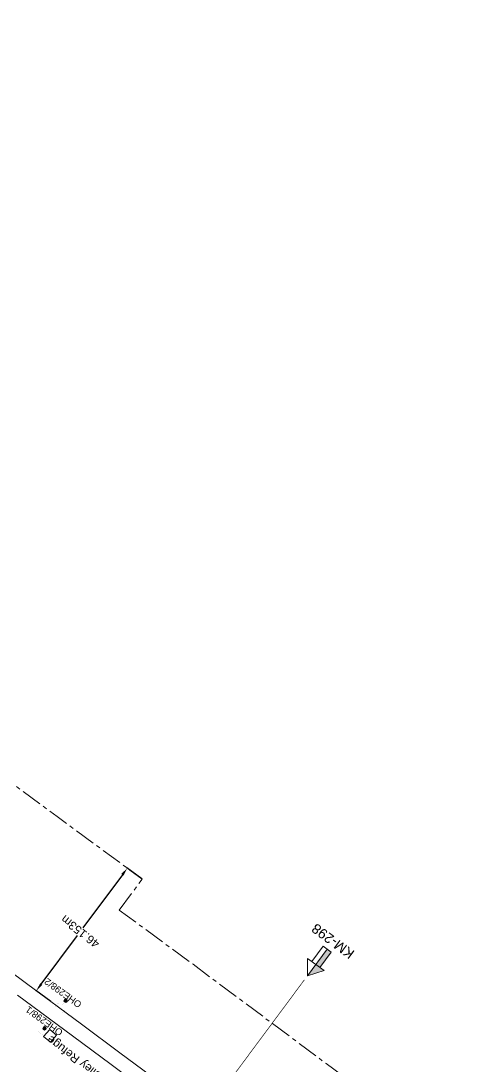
# Model space of a CAD drawing. Header units: metres. Extents: x 643730 to 647118, y 3378068 to 3380809.
# Drawn here: x 646352.3 to 646484.3, y 3378626 to 3378941.9 of the extents above; entities that cross this region are included whole.
import ezdxf
from ezdxf.enums import TextEntityAlignment as Align

# ---------------------------------------------------------------- set-up
doc = ezdxf.new("R2010")
doc.units = ezdxf.units.M
doc.header["$MEASUREMENT"] = 0
doc.linetypes.add('CENTER', pattern=[2, 1.25, -0.25, 0.25, -0.25])
doc.linetypes.add('PHANTOM2', pattern=[1.25, 0.625, -0.125, 0.125, -0.125, 0.125, -0.125])
doc.layers.get('Defpoints').update_dxf_attribs({"lineweight": 0})
for name, color, linetype, lineweight in [('DFCC BOUNDARY', 6, 'CENTER', 0), ('Existing IR Track', 143, 'Continuous', 0), ('Existing Railway Boundary', 7, 'CENTER', 0), ('KM STONE', 7, 'Continuous', 0), ('MATCH LINE', 7, 'Continuous', 0), ('OHE MAST', 8, 'Continuous', 0), ('Text', 251, 'Continuous', 0), ('Trolley Stand', 251, 'Continuous', 0)]:
    doc.layers.add(name, color=color, linetype=linetype, lineweight=lineweight)
doc.layers.add('Dimension', color=10, linetype='Continuous')
doc.styles.get("Standard").update_dxf_attribs({"font": 'arial.ttf'})
doc.styles.add('Style-Arial', font='arial.ttf')
doc.styles.add('Text', font='arial.ttf', dxfattribs={"height": 2})
doc.dimstyles.get("Standard").update_dxf_attribs({"dimtxt": 2.5, "dimasz": 2.5, "dimexe": 0.18, "dimexo": 0.0625, "dimgap": 0.09, "dimtad": 0, "dimtih": 1, "dimtoh": 1, "dimdec": 3, "dimzin": 0, "dimdsep": 46, "dimtxsty": 'Standard', "dimcen": 0.09, "dimadec": 0, "dimazin": 0, "dimtfac": 1, "dimtdec": 3, "dimtofl": 0, "dimtmove": 0, "dimatfit": 3, "dimfxl": 1, "dimtolj": 1, "dimtzin": 0, "dimarcsym": 0})

# ---------------------------------------------------------------- blocks, each defined once
blk = doc.blocks.new('OHE MAST')
h = blk.add_hatch(color=256)
edge = h.paths.add_edge_path()
edge.add_arc((0, 0), 0.514, 0, 360)
at = {"const_width": 0.01, "flags": 128}
for points in [[(1.5, 3.5), (1.5, 2), (-1.5, 2), (-1.5, 3.5)], [(0, 2), (0, 0)]]:
    blk.add_lwpolyline(points, dxfattribs=at)
blk.add_circle((0, 0), 0.514)
blk = doc.blocks.new('KM POST PLAN')
h = blk.add_hatch(color=256)
h.paths.add_polyline_path([(-6.25, -8.47), (0, 0), (0, -8.47), (-3, -8.47)], flags=16)
h.paths.add_polyline_path([(-3, -20), (-3, -8.47), (0, -8.47), (0, -20)], flags=16)
at = {"flags": 128}
for points in [[(0, 0), (-6.25, -8.47), (6.25, -8.47)], [(0, 0), (0, -20)], [(0, 0), (6.25, -8.47)], [(3, -8.47), (3, -20), (-3, -20), (-3, -8.47)]]:
    blk.add_lwpolyline(points, dxfattribs=at)
blk = doc.blocks.new('*D65')
at = {"layer": 'Defpoints', "color": 0, "transparency": 16777216}
for p in [(646388.97, 3378682.5), (646357, 3378648.76), (646361.46, 3378645.45)]:
    blk.add_point(p, dxfattribs=at)
at = {"layer": 'Dimension', "color": 0, "lineweight": -2, "transparency": 16777216}
for p, q in [((646388.87, 3378682.58), (646384.41, 3378685.89)), ((646383.02, 3378683.81), (646371.1, 3378667.75)), ((646358.49, 3378650.77), (646369.43, 3378665.5)), ((646361.36, 3378645.52), (646356.9, 3378648.83))]:
    blk.add_line(p, q, dxfattribs=at)
at = {"layer": 'Dimension', "color": 0, "transparency": 16777216}
for points in [[(646382.69, 3378684.06), (646383.36, 3378683.56), (646384.51, 3378685.82)], [(646358.15, 3378651.01), (646358.82, 3378650.52), (646357, 3378648.76)]]:
    blk.add_solid(points, dxfattribs=at)
at = {"layer": 'Dimension', "color": 0, "lineweight": 0, "transparency": 16777216, "insert": (646370.26, 3378666.63), "char_height": 2.5, "attachment_point": 5, "rotation": 142, "style": 'Style-Arial'}
blk.add_mtext('\\A1;46.153m', dxfattribs=at)
blk = doc.blocks.new('TerminatorOpen_0.5')
at = {"color": 0, "linetype": 'ByBlock', "lineweight": -2}
for q in [(-1, 0.25), (-1, 0), (-1, -0.25)]:
    blk.add_line((0, 0), q, dxfattribs=at)

msp = doc.modelspace()

# ---------------------------------------------------------------- linework, layer by layer
at = {"layer": 'DFCC BOUNDARY', "ltscale": 5, "flags": 128}
msp.add_lwpolyline([(646382.0964, 3378673.152), (646388.9705, 3378682.5044), (646363.2714, 3378701.3938), (646349.725, 3378711.4467), (646334.8174, 3378722.5097), (646319.1741, 3378734.1055), (646303.8417, 3378745.471), (646289.5682, 3378756.1056), (646275.4273, 3378766.6413), (646259.5321, 3378778.4524), (646246.8244, 3378787.8951), (646226.0838, 3378803.2519), (646206.2101, 3378818.0129), (646192.6395, 3378828.1143), (646184.5756, 3378834.0777), (646161.1565, 3378851.5698), (646144.091, 3378864.2664), (646127.7606, 3378876.4397), (646109.8615, 3378889.7571), (646093.3095, 3378902.2382), (646076.755, 3378914.8401), (646063.9377, 3378924.8039), (646043.3351, 3378941.0957), (646022.5406, 3378957.5395), (646006.6961, 3378970.1254), (645990.3051, 3378983.1455), (645970.7144, 3378998.323), (645957.9187, 3379008.2358), (645955.0842, 3379004.5061)], dxfattribs=at)
at = {"layer": 'Existing IR Track', "flags": 128}
for points in [[(646393.8348, 3378621.3787), (646382.2545, 3378629.9918), (646370.6541, 3378638.6198), (646353.9904, 3378650.9922), (646337.318, 3378663.3711)], [(646391.2505, 3378617.7969), (646379.6132, 3378626.4385), (646367.923, 3378635.1194), (646351.3417, 3378647.4269)]]:
    msp.add_lwpolyline(points, dxfattribs=at)
at = {"layer": 'Existing Railway Boundary', "ltscale": 5}
for p, q in [((646382.0989, 3378673.1555), (646404.404, 3378656.749)), ((646404.404, 3378656.749), (646444.656, 3378626.744)), ((646444.656, 3378626.744), (646484.254, 3378597.245))]:
    msp.add_line(p, q, dxfattribs=at)
at = {"layer": 'MATCH LINE', "linetype": 'PHANTOM2', "ltscale": 15, "const_width": 0.2}
msp.add_lwpolyline([(646438.0767, 3378652.0702), (646369.0469, 3378559.0693)], dxfattribs=at)
at = {"layer": 'Trolley Stand', "linetype": 'Continuous', "flags": 128}
msp.add_lwpolyline([(646361.242, 3378633.167), (646359.154, 3378634.894), (646361.044, 3378637.038), (646363.132, 3378635.311), (646361.242, 3378633.167)], close=True, dxfattribs=at)

# ---------------------------------------------------------------- block references
at = {"layer": 'KM STONE'}
ref = msp.add_blockref('KM POST PLAN', (646438.9771, 3378653.2833), dxfattribs=dict(at, xscale=0.4999999999999998, yscale=0.4999999999999998, zscale=0.4999999999999998, rotation=143.5234969409069))
ref.add_attrib('KM-POST', 'KM-298', dxfattribs={"layer": '0', "height": 3, "rotation": 143.523497, "style": 'Style-Arial'}).set_placement((646446.7055, 3378663.7366), align=Align.MIDDLE_CENTER)
at = {"layer": 'OHE MAST', "color": 2, "rotation": 143.3908318566117}
for p in [(646365.88, 3378645.759), (646359.486, 3378637.392)]:
    msp.add_blockref('OHE MAST', p, dxfattribs=at)

# ---------------------------------------------------------------- texts
at = {"layer": 'OHE MAST'}
for s, p in [('OHE298/2', (646360.3633, 3378652.7035)), ('OHE298/1', (646354.6613, 3378644.2375))]:
    msp.add_text(s, height=2, rotation=144, dxfattribs=at).set_placement(p, align=Align.RIGHT)
at = {"layer": 'Text', "style": 'Text'}
msp.add_text('Trolley Refuge', height=2.5, rotation=143.030254, dxfattribs=at).set_placement((646379.499, 3378621.6916))

# ---------------------------------------------------------------- dimensions: what is measured, and where the dimension line sits
at = {"layer": 'Dimension', "color": 10, "lineweight": 0}
dim = msp.add_linear_dim(base=(646356.9977, 3378648.7594), p1=(646388.9705, 3378682.5044), p2=(646361.4572, 3378645.4483), angle=233.406937, dimstyle='Standard', override={"dimexe": 0.125, "dimexo": 0.125, "dimgap": 0.125, "dimtad": 1, "dimtih": 0, "dimtoh": 0, "dimzin": 11, "dimpost": 'm', "dimtxsty": 'Style-Arial', "dimsah": 1, "dimadec": 4, "dimazin": 3, "dimtmove": 2, "dimatfit": 1, "dimldrblk": 'TerminatorOpen_0.5', "dimfrac": 2, "dimtzin": 11}, dxfattribs=at)
dim.commit()
dim.dimension.update_dxf_attribs({"geometry": '*D65', "text_midpoint": (646370.2637, 3378666.6266), "dimtype": 129, "text_rotation": 142})

doc.saveas('drawing.dxf')
